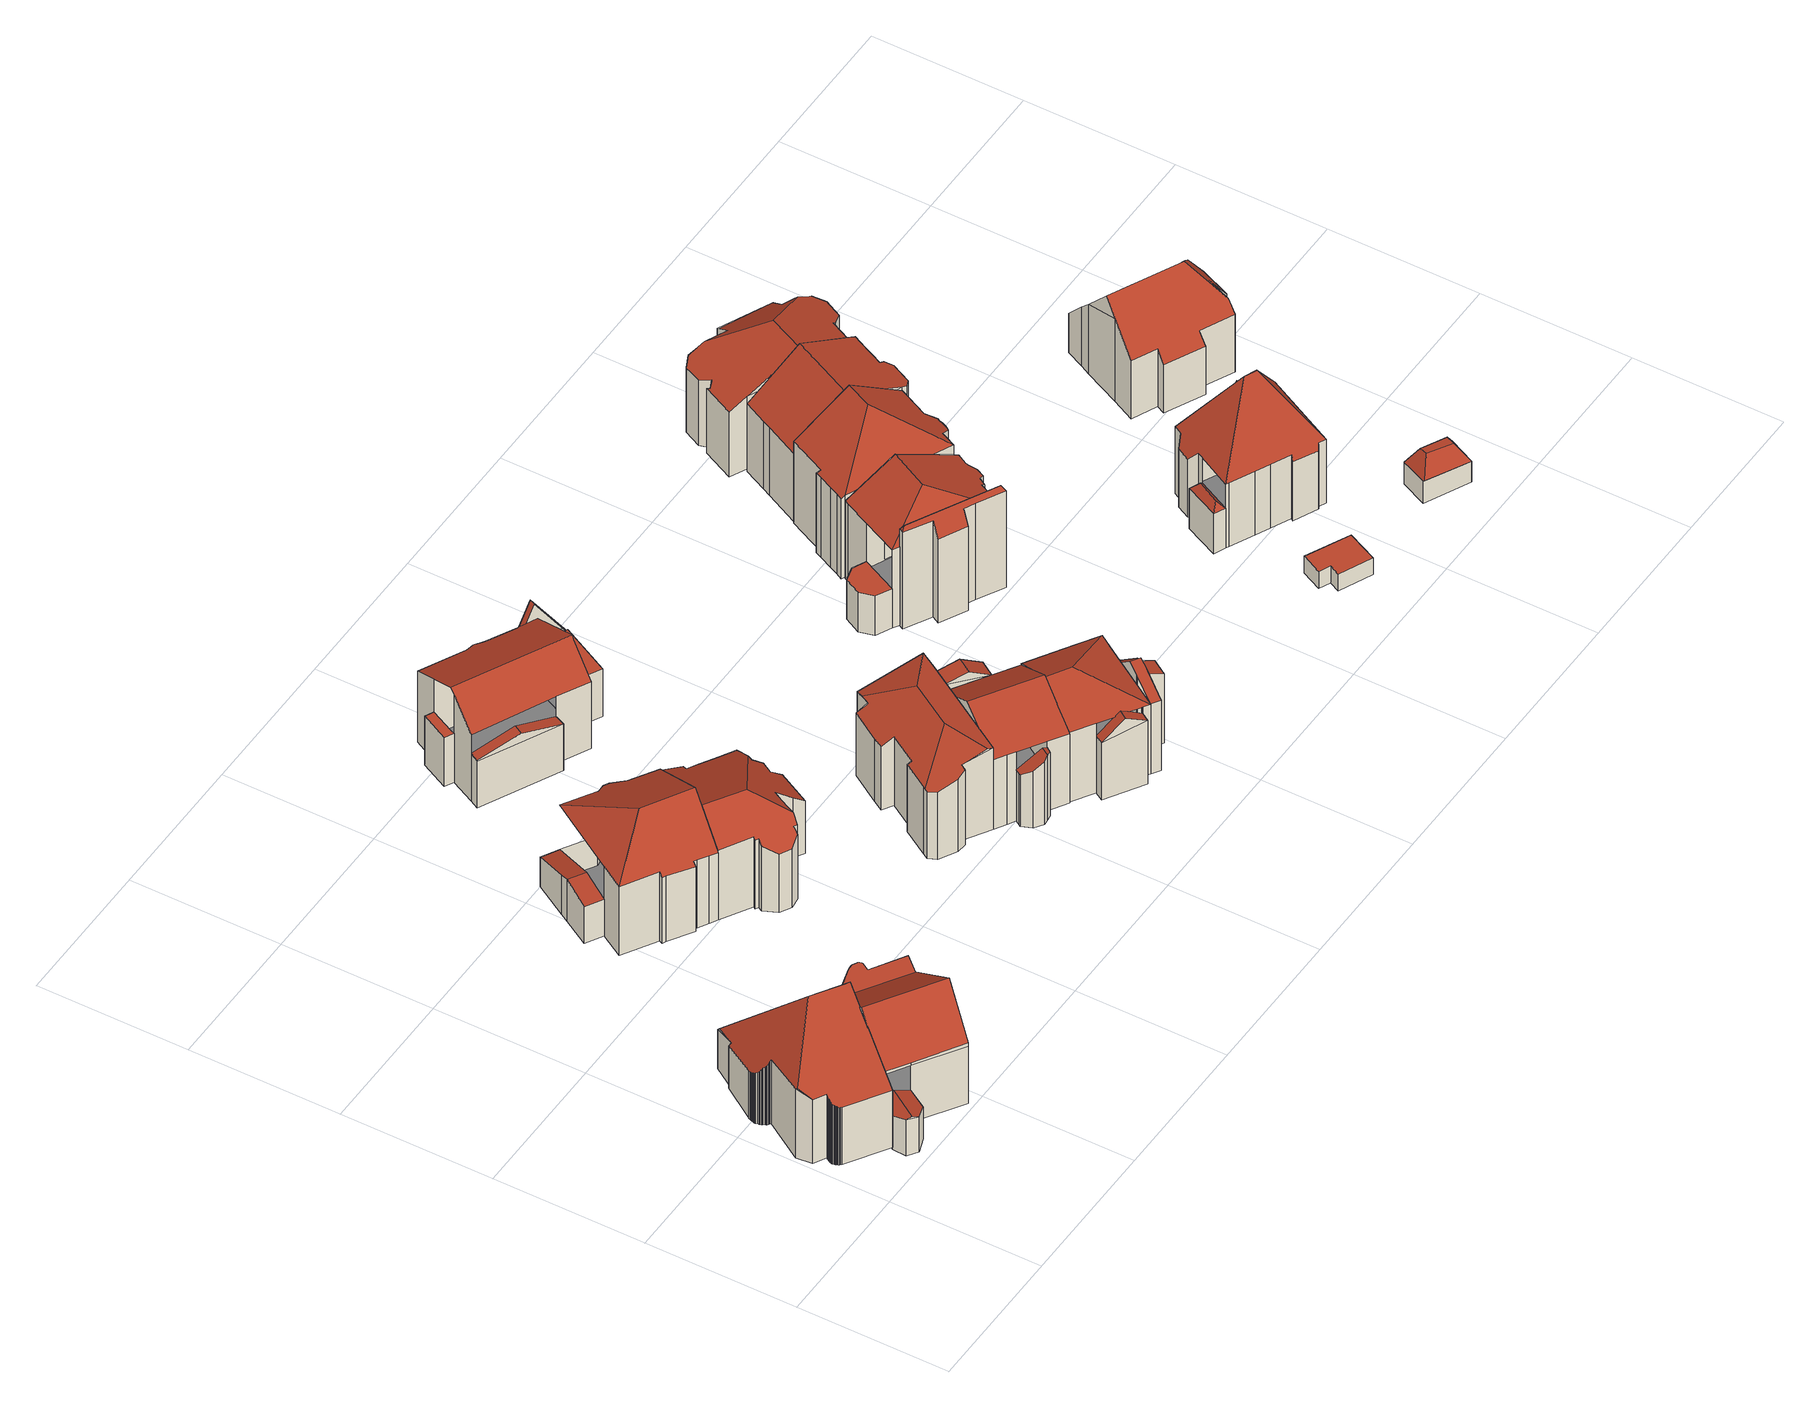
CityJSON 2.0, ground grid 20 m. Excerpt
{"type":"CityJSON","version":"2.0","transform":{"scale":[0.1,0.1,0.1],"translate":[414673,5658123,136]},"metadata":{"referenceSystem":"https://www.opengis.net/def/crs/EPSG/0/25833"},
"CityObjects":{
"building1":{"type":"Building","attributes":{"Dachtyp_tdc":"tdcFreeFormRoof","Gemeindeschluessel":14612000,"Dachneigung":33.15,"QualitaetDacherkennung":16,"Geometrietyp2DReferenz":"3000","measuredHeight":16.11,"function":"31001_9998","roofType":"5000"},"geometry":[{"type":"Solid","lod":"2","boundaries":[[[[0,1,2,3]],[[1,4,5,2]],[[4,6,7,5]],[[6,8,9,7]],[[8,10,11,9]],[[10,12,13,11]],[[12,14,15,13]],[[14,16,17,15]],[[16,18,19,17]],[[18,20,21,19]],[[20,22,23,21]],[[22,24,25,23]],[[24,26,27,25]],[[26,28,29,27]],[[28,30,31,29]],[[30,32,33,31]],[[32,34,35,33]],[[34,36,37,35]],[[36,38,39,37]],[[38,40,41,39]],[[40,42,43,41]],[[42,44,45,43]],[[44,46,47,45]],[[46,48,49,47]],[[48,50,51,49]],[[50,52,53,51]],[[52,54,55,53]],[[54,56,57,55]],[[56,58,59,57]],[[58,60,61,59]],[[60,62,63,61]],[[62,64,65,63]],[[64,66,67,65]],[[66,68,69,67]],[[68,70,71,69]],[[70,72,73,71]],[[72,74,75,73]],[[74,76,77,75]],[[76,78,79,77]],[[78,80,81,79]],[[80,82,83,81]],[[82,84,85,83]],[[84,86,87,85]],[[86,88,89,87]],[[88,90,91,89]],[[90,92,93,91]],[[92,94,95,93]],[[94,96,97,95]],[[96,98,99,97]],[[98,100,101,99]],[[100,102,103,101]],[[102,104,105,103]],[[104,106,107,105]],[[106,108,109,107]],[[108,110,111,109]],[[110,112,113,111]],[[112,114,115,113]],[[114,116,117,115]],[[116,118,119,117]],[[118,120,121,119]],[[120,122,123,121]],[[122,124,125,123]],[[124,126,127,125]],[[126,128,129,127]],[[128,0,3,129]],[[130,131,124,122,120,118,116,114,112,110,108,106,104,102,100,98,96,94,92,90,88,86,84,82,80,78,76,74,72,70,132]],[[22,133,130,132,68,66,64,62,60,58,56,54,52,50,48,46,44,42,40,38,36,34,32,30,28,26,24]],[[0,128,126,131,130,133,20,18,16,14,12,10,8,6,4,1]],[[70,68,132]],[[126,124,131]],[[22,20,133]],[[3,2,5,7,9,11,13,15,17,19,21,23,25,27,29,31,33,35,37,39,41,43,45,47,49,51,53,55,57,59,61,63,65,67,69,71,73,75,77,79,81,83,85,87,89,91,93,95,97,99,101,103,105,107,109,111,113,115,117,119,121,123,125,127,129]]]],"semantics":{"surfaces":[{"type":"WallSurface"},{"type":"RoofSurface"},{"type":"GroundSurface"}],"values":[[0,0,0,0,0,0,0,0,0,0,0,0,0,0,0,0,0,0,0,0,0,0,0,0,0,0,0,0,0,0,0,0,0,0,0,0,0,0,0,0,0,0,0,0,0,0,0,0,0,0,0,0,0,0,0,0,0,0,0,0,0,0,0,0,0,1,1,1,0,0,0,2]]}}]},
"building2":{"type":"Building","attributes":{"Gemeindeschluessel":14612000,"Geometrietyp2DReferenz":"3000","function":"31001_9998","roofType":"9999"},"children":["building2-1","building2-2","building2-3"]},
"building2-1":{"type":"BuildingPart","attributes":{"Dachtyp_tdc":"tdcFreeFormRoof","Dachneigung":74.99,"QualitaetDacherkennung":24,"Geometrietyp2DReferenz":"3000","measuredHeight":12.34,"roofType":"5000"},"parents":["building2"],"geometry":[{"type":"MultiSurface","lod":"2","boundaries":[[[134,135,136,137]],[[135,138,139,136]],[[138,140,141,139]],[[140,142,143,141]],[[142,144,145,143]],[[144,146,147,145]],[[146,148,149,147]],[[148,150,151,149]],[[150,152,153,151]],[[154,155,156,157]],[[155,158,159,156]],[[158,160,161,159]],[[160,162,163,161]],[[162,164,165,163]],[[164,166,167,165]],[[166,168,169,167]],[[168,170,171,169]],[[170,172,173,171]],[[172,174,175,173]],[[174,176,177,175]],[[176,178,179,177]],[[178,180,181,179]],[[180,182,183,181]],[[182,184,185,183]],[[184,186,187,185]],[[186,188,189,187]],[[188,190,191,189]],[[190,192,193,191]],[[192,194,195,193]],[[194,196,197,195]],[[196,198,199,197]],[[198,134,137,199]],[[196,194,192,190,188,186,200,201]],[[186,184,182,202,200]],[[182,180,178,176,174,203,202]],[[174,172,170,168,166,204,203]],[[166,164,162,160,158,155,205,204]],[[155,154,205]],[[154,152,206,207,208,209,210,201,200,202,203,204,205]],[[152,150,206]],[[150,148,207,206]],[[148,146,208,207]],[[146,144,142,140,209,208]],[[140,138,135,134,210,209]],[[134,198,196,201,210]],[[137,136,139,141,143,145,147,149,151,153,157,156,159,161,163,165,167,169,171,173,175,177,179,181,183,185,187,189,191,193,195,197,199]]],"semantics":{"surfaces":[{"type":"WallSurface"},{"type":"RoofSurface"},{"type":"GroundSurface"}],"values":[0,0,0,0,0,0,0,0,0,0,0,0,0,0,0,0,0,0,0,0,0,0,0,0,0,0,0,0,0,0,0,0,1,1,1,1,1,1,1,1,1,1,1,1,1,2]}}]},
"building2-2":{"type":"BuildingPart","attributes":{"Dachtyp_tdc":"tdcFreeFormRoof","Dachneigung":22.07,"QualitaetDacherkennung":55,"Geometrietyp2DReferenz":"3000","measuredHeight":5.84,"roofType":"5000"},"parents":["building2"],"geometry":[{"type":"MultiSurface","lod":"2","boundaries":[[[211,212,213,214]],[[212,215,216,213]],[[215,217,218,216]],[[217,219,220,218]],[[219,221,222,220]],[[212,211,223,224,215]],[[224,223,221,219,217]],[[217,215,224]],[[214,213,216,218,220,222]]],"semantics":{"surfaces":[{"type":"WallSurface"},{"type":"RoofSurface"},{"type":"GroundSurface"}],"values":[0,0,0,0,0,1,1,0,2]}}]},
"building2-3":{"type":"BuildingPart","attributes":{"Dachtyp_tdc":"tdcGableRoof","Dachneigung":37.26,"QualitaetDacherkennung":43,"Geometrietyp2DReferenz":"3000","measuredHeight":15.22,"roofType":"3100"},"parents":["building2"],"geometry":[{"type":"MultiSurface","lod":"2","boundaries":[[[225,226,227,222,221]],[[226,228,154,157,227]],[[229,230,231,153,152]],[[230,232,211,214,231]],[[233,234,235,236,237]],[[228,226,236,235,229]],[[229,235,234,230]],[[225,237,236,226]],[[232,233,237,225]],[[230,234,233,232]],[[214,222,227,157,153,231]]],"semantics":{"surfaces":[{"type":"WallSurface"},{"type":"RoofSurface"},{"type":"GroundSurface"}],"values":[0,0,0,0,1,1,0,0,0,0,2]}}]},
"building3":{"type":"Building","attributes":{"Gemeindeschluessel":14612000,"Geometrietyp2DReferenz":"3000","function":"31001_9998","roofType":"9999"},"children":["building3-1","building3-2"]},
"building3-1":{"type":"BuildingPart","attributes":{"Dachtyp_tdc":"tdcHipAndGableRoof","Dachneigung":27.4,"QualitaetDacherkennung":33,"Geometrietyp2DReferenz":"3000","measuredHeight":15.91,"roofType":"5000"},"parents":["building3"],"geometry":[{"type":"MultiSurface","lod":"2","boundaries":[[[238,239,240,241]],[[239,242,243,240]],[[242,244,245,243]],[[244,246,247,245]],[[246,248,249,247]],[[248,250,251,249]],[[250,252,253,251]],[[252,254,255,253]],[[254,256,257,255]],[[256,258,259,257]],[[258,260,261,259]],[[260,262,263,261]],[[262,264,265,263]],[[264,266,267,268,265]],[[269,270,271,272]],[[270,238,241,271]],[[273,266,264,274]],[[264,262,260,258,256,254,252,250,248,246,274]],[[246,244,242,239,238,270,269,273,274]],[[241,240,243,245,247,249,251,253,255,257,259,261,263,265,268,275,276,271]]],"semantics":{"surfaces":[{"type":"WallSurface"},{"type":"RoofSurface"},{"type":"GroundSurface"}],"values":[0,0,0,0,0,0,0,0,0,0,0,0,0,0,0,0,1,1,1,2]}}]},
"building3-2":{"type":"BuildingPart","attributes":{"Dachtyp_tdc":"tdcGableRoof","Dachneigung":16.71,"QualitaetDacherkennung":18,"Geometrietyp2DReferenz":"3000","measuredHeight":6.5,"roofType":"3100"},"parents":["building3"],"geometry":[{"type":"MultiSurface","lod":"2","boundaries":[[[277,272,271,276]],[[267,278,279,268]],[[278,280,281,279]],[[280,282,283,281]],[[282,284,285,283]],[[284,277,276,285]],[[280,278,267,286]],[[286,277,272,277,284,282,280]],[[276,271,276,275,268,279,281,283,285]]],"semantics":{"surfaces":[{"type":"WallSurface"},{"type":"RoofSurface"},{"type":"GroundSurface"}],"values":[0,0,0,0,0,0,1,1,2]}}]},
"building4":{"type":"Building","attributes":{"Dachtyp_tdc":"tdcFreeFormRoof","Gemeindeschluessel":14612000,"Dachneigung":28.59,"QualitaetDacherkennung":24,"Geometrietyp2DReferenz":"3000","measuredHeight":14.5,"function":"31001_9998","roofType":"5000"},"geometry":[{"type":"Solid","lod":"2","boundaries":[[[[287,288,289,290]],[[288,291,292,289]],[[291,293,249,292]],[[293,294,245,249]],[[294,295,296,245]],[[295,297,298,296]],[[297,299,300,298]],[[299,301,302,300]],[[301,303,304,302]],[[305,306,307,308]],[[306,309,310,307]],[[309,311,312,310]],[[311,313,314,312]],[[313,315,316,314]],[[315,317,318,316]],[[317,319,320,318]],[[319,321,322,320]],[[321,323,324,322]],[[323,325,326,324]],[[325,327,328,326]],[[327,329,330,328]],[[329,331,332,330]],[[331,333,334,332]],[[333,335,336,334]],[[335,337,338,336]],[[337,339,340,338]],[[339,287,290,340]],[[341,342,327,325,323,321,319,317,315,313,311,343]],[[343,309,306,305,303,301,299,297,295,294,344,341]],[[331,329,342,341,344,293,291,288,287,339,337,335,333]],[[311,309,343]],[[294,293,344]],[[329,327,342]],[[290,289,292,249,245,296,298,300,302,304,308,307,310,312,314,316,318,320,322,324,326,328,330,332,334,336,338,340]],[[303,305,308,304]]]],"semantics":{"surfaces":[{"type":"WallSurface"},{"type":"RoofSurface"},{"type":"GroundSurface"}],"values":[[0,0,0,0,0,0,0,0,0,0,0,0,0,0,0,0,0,0,0,0,0,0,0,0,0,0,0,1,1,1,0,0,0,2,0]]}}]},
"building5":{"type":"Building","attributes":{"Gemeindeschluessel":14612000,"Geometrietyp2DReferenz":"3000","function":"31001_9998","roofType":"9999"},"children":["building5-1","building5-2","building5-3","building5-4","building5-5"]},
"building5-1":{"type":"BuildingPart","attributes":{"Dachtyp_tdc":"tdcPolyFlatRoof","Dachneigung":0,"QualitaetDacherkennung":37,"Geometrietyp2DReferenz":"3000","measuredHeight":7.55,"roofType":"1000"},"parents":["building5"],"geometry":[{"type":"MultiSurface","lod":"2","boundaries":[[[345,346,347,348]],[[346,349,350,347]],[[349,351,352,350]],[[351,349,346,345,353]],[[348,347,350,352,354]]],"semantics":{"surfaces":[{"type":"WallSurface"},{"type":"RoofSurface"},{"type":"GroundSurface"}],"values":[0,0,0,1,2]}}]},
"building5-2":{"type":"BuildingPart","attributes":{"Dachtyp_tdc":"tdcGableRoof","Dachneigung":24.52,"QualitaetDacherkennung":48,"Geometrietyp2DReferenz":"3000","measuredHeight":14.27,"roofType":"3100"},"parents":["building5"],"geometry":[{"type":"MultiSurface","lod":"2","boundaries":[[[355,356,345,348,357,358,359]],[[360,352,351]],[[360,361,362,352]],[[361,363,364,362]],[[363,365,366,364]],[[365,367,368,366]],[[367,369,370,371,368]],[[372,373,374,375,376]],[[373,377,378,379,374]],[[380,381,382,369,367,365,363,361,360,383]],[[383,356,355,377,373,372,380]],[[379,357,348,354,352,362,364,366,368,371,384,385,375,374]]],"semantics":{"surfaces":[{"type":"WallSurface"},{"type":"RoofSurface"},{"type":"GroundSurface"}],"values":[0,0,0,0,0,0,0,0,0,1,1,2]}}]},
"building5-3":{"type":"BuildingPart","attributes":{"Dachtyp_tdc":"tdcGableRoof","Dachneigung":56.59,"QualitaetDacherkennung":9,"Geometrietyp2DReferenz":"3000","measuredHeight":13.71,"roofType":"3100"},"parents":["building5"],"geometry":[{"type":"MultiSurface","lod":"2","boundaries":[[[370,386,387,371]],[[386,388,389,387]],[[388,390,391,389]],[[388,386,392]],[[386,370,382,393,392]],[[390,388,392,393]],[[371,387,389,391,384]]],"semantics":{"surfaces":[{"type":"WallSurface"},{"type":"RoofSurface"},{"type":"GroundSurface"}],"values":[0,0,0,0,1,1,2]}}]},
"building5-4":{"type":"BuildingPart","attributes":{"Dachtyp_tdc":"tdcPolyFlatRoof","Dachneigung":0,"QualitaetDacherkennung":70,"Geometrietyp2DReferenz":"3000","measuredHeight":7.37,"roofType":"1000"},"parents":["building5"],"geometry":[{"type":"MultiSurface","lod":"2","boundaries":[[[394,395,396,391,390]],[[395,397,398,396]],[[397,376,375,398]],[[376,397,395,394,399,400,401]],[[384,391,396,398,375,385]]],"semantics":{"surfaces":[{"type":"WallSurface"},{"type":"RoofSurface"},{"type":"GroundSurface"}],"values":[0,0,0,1,2]}}]},
"building5-5":{"type":"BuildingPart","attributes":{"Dachtyp_tdc":"tdcGableRoof","Dachneigung":12.63,"QualitaetDacherkennung":17,"Geometrietyp2DReferenz":"3000","measuredHeight":8.65,"roofType":"3100"},"parents":["building5"],"geometry":[{"type":"MultiSurface","lod":"2","boundaries":[[[378,402,403,379]],[[402,404,405,403]],[[404,358,357,405]],[[359,406,407,408]],[[402,378,408,407]],[[404,406,359,358]],[[402,407,406,404]],[[379,403,405,357]]],"semantics":{"surfaces":[{"type":"WallSurface"},{"type":"RoofSurface"},{"type":"GroundSurface"}],"values":[0,0,0,1,1,0,0,2]}}]},
"building6":{"type":"Building","attributes":{"Dachtyp_tdc":"tdcFreeFormRoof","Gemeindeschluessel":14612000,"Dachneigung":28.21,"QualitaetDacherkennung":23,"Geometrietyp2DReferenz":"3000","measuredHeight":13.29,"function":"31001_9998","roofType":"5000"},"geometry":[{"type":"Solid","lod":"2","boundaries":[[[[409,410,411,412]],[[410,413,414,411]],[[413,415,416,414]],[[415,417,418,416]],[[417,419,420,418]],[[419,421,422,420]],[[421,423,424,422]],[[423,425,426,424]],[[425,427,428,426]],[[427,429,430,428]],[[429,431,432,430]],[[431,433,434,432]],[[433,435,436,434]],[[435,437,438,436]],[[437,439,440,438]],[[439,441,442,440]],[[441,409,412,442]],[[415,413,410,443,444,445,419,417]],[[446,439,437,447]],[[441,439,446,444,443,409]],[[446,447,435,433,431,429,427,425,423,421,445,444]],[[421,419,445]],[[410,409,443]],[[437,435,447]],[[412,411,414,416,418,420,422,424,426,428,430,432,434,436,438,440,442]]]],"semantics":{"surfaces":[{"type":"WallSurface"},{"type":"RoofSurface"},{"type":"GroundSurface"}],"values":[[0,0,0,0,0,0,0,0,0,0,0,0,0,0,0,0,0,1,1,1,1,0,0,0,2]]}}]},
"building7":{"type":"Building","attributes":{"Gemeindeschluessel":14612000,"Geometrietyp2DReferenz":"3000","function":"31001_9998","roofType":"9999"},"children":["building7-1","building7-2","building7-3"]},
"building7-1":{"type":"BuildingPart","attributes":{"Dachtyp_tdc":"tdcFreeFormRoof","Dachneigung":32.71,"QualitaetDacherkennung":10,"Geometrietyp2DReferenz":"3000","measuredHeight":10.08,"roofType":"5000"},"parents":["building7"],"geometry":[{"type":"MultiSurface","lod":"2","boundaries":[[[448,449,450,451]],[[449,452,453,450]],[[454,455,456,457]],[[455,458,459,456]],[[458,460,461,459]],[[460,462,463,461]],[[462,448,451,463]],[[458,455,454,464]],[[464,452,449,448,462,460,458]],[[451,450,453,465,457,456,459,461,463]]],"semantics":{"surfaces":[{"type":"WallSurface"},{"type":"RoofSurface"},{"type":"GroundSurface"}],"values":[0,0,0,0,0,0,0,1,1,2]}}]},
"building7-2":{"type":"BuildingPart","attributes":{"Dachtyp_tdc":"tdcGableRoof","Dachneigung":31.39,"QualitaetDacherkennung":40,"Geometrietyp2DReferenz":"3000","measuredHeight":12.6,"roofType":"3100"},"parents":["building7"],"geometry":[{"type":"MultiSurface","lod":"2","boundaries":[[[466,467,442,468,469]],[[467,470,471,442]],[[470,472,473,474,471]],[[470,467,475]],[[466,472,476]],[[467,466,476,475]],[[472,470,475,476]],[[468,442,471,474]]],"semantics":{"surfaces":[{"type":"WallSurface"},{"type":"RoofSurface"},{"type":"GroundSurface"}],"values":[0,0,0,0,0,1,1,2]}}]},
"building7-3":{"type":"BuildingPart","attributes":{"Dachtyp_tdc":"tdcGableRoof","Dachneigung":29.22,"QualitaetDacherkennung":57,"Geometrietyp2DReferenz":"3000","measuredHeight":14.38,"roofType":"3100"},"parents":["building7"],"geometry":[{"type":"MultiSurface","lod":"2","boundaries":[[[473,477,478,474]],[[477,479,480,478]],[[479,481,457,480]],[[481,454,457]],[[482,453,452]],[[482,483,484,453]],[[483,485,412,484]],[[485,469,468,412]],[[472,486,487,488,489]],[[481,479,488,487,485,483,482]],[[477,489,488,479]],[[473,472,489,477]],[[469,486,472,473]],[[485,487,486,469]],[[474,478,480,457,465,453,484,412,468]]],"semantics":{"surfaces":[{"type":"WallSurface"},{"type":"RoofSurface"},{"type":"GroundSurface"}],"values":[0,0,0,0,0,0,0,0,1,1,0,0,0,0,2]}}]},
"building8":{"type":"Building","attributes":{"Gemeindeschluessel":14612000,"Geometrietyp2DReferenz":"3000","function":"31001_9998","roofType":"9999"},"children":["building8-1","building8-2","building8-3","building8-4"]},
"building8-1":{"type":"BuildingPart","attributes":{"Dachtyp_tdc":"tdcPolyFlatRoof","Dachneigung":23.64,"QualitaetDacherkennung":57,"Geometrietyp2DReferenz":"3000","measuredHeight":11.72,"roofType":"2100"},"parents":["building8"],"geometry":[{"type":"MultiSurface","lod":"2","boundaries":[[[490,491,492,493]],[[494,495,496,497]],[[495,498,499,496]],[[498,490,493,499]],[[498,495,494,500,491,490]],[[493,492,501,497,496,499]]],"semantics":{"surfaces":[{"type":"WallSurface"},{"type":"RoofSurface"},{"type":"GroundSurface"}],"values":[0,0,0,0,1,2]}}]},
"building8-2":{"type":"BuildingPart","attributes":{"Dachtyp_tdc":"tdcHipAndGableRoof","Dachneigung":26.99,"QualitaetDacherkennung":51,"Geometrietyp2DReferenz":"3000","measuredHeight":14.05,"roofType":"5000"},"parents":["building8"],"geometry":[{"type":"MultiSurface","lod":"2","boundaries":[[[502,503,504,505]],[[503,506,507,508,504]],[[509,510,511,512]],[[510,513,514,515,511]],[[516,517,518]],[[516,519,520,517]],[[519,521,522,520]],[[521,502,505,522]],[[523,524,525,509]],[[524,526,527,528,525]],[[513,510,509,525,528,519,516,529,530]],[[521,527,526,502]],[[519,528,527,521]],[[502,526,524,503]],[[503,524,523,506]],[[506,523,509,531,532]],[[505,504,508,533,512,511,515,517,520,522]]],"semantics":{"surfaces":[{"type":"WallSurface"},{"type":"RoofSurface"},{"type":"GroundSurface"}],"values":[0,0,0,0,0,0,0,0,1,1,1,0,0,0,0,0,2]}}]},
"building8-3":{"type":"BuildingPart","attributes":{"Dachtyp_tdc":"tdcGableRoof","Dachneigung":42.7,"QualitaetDacherkennung":35,"Geometrietyp2DReferenz":"3000","measuredHeight":13.07,"roofType":"3100"},"parents":["building8"],"geometry":[{"type":"MultiSurface","lod":"2","boundaries":[[[534,535,509,512,536]],[[507,537,538,508]],[[537,539,496,538]],[[539,540,494,497,496]],[[541,492,491]],[[541,534,536,492]],[[542,540,539,537,507,532,543]],[[543,535,534,541,542]],[[536,512,533,508,538,496,497,501,492]]],"semantics":{"surfaces":[{"type":"WallSurface"},{"type":"RoofSurface"},{"type":"GroundSurface"}],"values":[0,0,0,0,0,0,1,1,2]}}]},
"building8-4":{"type":"BuildingPart","attributes":{"Dachtyp_tdc":"tdcGableRoof","Dachneigung":39.05,"QualitaetDacherkennung":28,"Geometrietyp2DReferenz":"3000","measuredHeight":11.47,"roofType":"3100"},"parents":["building8"],"geometry":[{"type":"MultiSurface","lod":"2","boundaries":[[[514,544,545,515]],[[544,546,547,545]],[[546,518,517,547]],[[546,544,548]],[[544,514,530,549,548]],[[518,546,548,549,529]],[[515,545,547,517]]],"semantics":{"surfaces":[{"type":"WallSurface"},{"type":"RoofSurface"},{"type":"GroundSurface"}],"values":[0,0,0,0,1,1,2]}}]},
"building9":{"type":"Building","attributes":{"Dachtyp_tdc":"tdcFreeFormRoof","Gemeindeschluessel":14612000,"Dachneigung":29.59,"QualitaetDacherkennung":57,"Geometrietyp2DReferenz":"3000","measuredHeight":3.89,"function":"31001_9998","roofType":"5000"},"geometry":[{"type":"Solid","lod":"2","boundaries":[[[[550,551,552,505]],[[551,553,554,552]],[[553,555,556,554]],[[555,557,558,556]],[[557,550,505,558]],[[555,559,557]],[[555,553,551,560,559]],[[557,559,560,550]],[[551,550,560]],[[505,552,554,556,558]]]],"semantics":{"surfaces":[{"type":"WallSurface"},{"type":"RoofSurface"},{"type":"GroundSurface"}],"values":[[0,0,0,0,0,1,1,1,0,2]]}}]},
"building10":{"type":"Building","attributes":{"Gemeindeschluessel":14612000,"Geometrietyp2DReferenz":"3000","function":"31001_9998","roofType":"9999"},"children":["building10-1","building10-2","building10-3"]},
"building10-1":{"type":"BuildingPart","attributes":{"Dachtyp_tdc":"tdcFreeFormRoof","Dachneigung":60.08,"QualitaetDacherkennung":9,"Geometrietyp2DReferenz":"3000","measuredHeight":15.77,"roofType":"5000"},"parents":["building10"],"geometry":[{"type":"MultiSurface","lod":"2","boundaries":[[[561,562,563,564]],[[562,565,566,563]],[[565,567,568,566]],[[567,569,570,571,568]],[[572,573,574,575,576]],[[573,577,578,574]],[[577,579,580,578]],[[579,561,564,580]],[[573,572,581]],[[572,569,582,581]],[[569,567,582]],[[567,565,562,561,579,577,573,581,582]],[[564,563,566,568,571,575,574,578,580]]],"semantics":{"surfaces":[{"type":"WallSurface"},{"type":"RoofSurface"},{"type":"GroundSurface"}],"values":[0,0,0,0,0,0,0,0,1,1,1,1,2]}}]},
"building10-2":{"type":"BuildingPart","attributes":{"Dachtyp_tdc":"tdcPolyFlatRoof","Dachneigung":0,"QualitaetDacherkennung":57,"Geometrietyp2DReferenz":"3000","measuredHeight":6.16,"roofType":"1000"},"parents":["building10"],"geometry":[{"type":"MultiSurface","lod":"2","boundaries":[[[583,584,585,586]],[[584,587,588,585]],[[587,589,590,588]],[[589,591,592,590]],[[593,594,595,596]],[[594,583,586,595]],[[594,593,591,589,587,584,583]],[[586,585,588,590,592,596,595]]],"semantics":{"surfaces":[{"type":"WallSurface"},{"type":"RoofSurface"},{"type":"GroundSurface"}],"values":[0,0,0,0,0,0,1,2]}}]},
"building10-3":{"type":"BuildingPart","attributes":{"Dachtyp_tdc":"tdcHipAndGableRoof","Dachneigung":28.18,"QualitaetDacherkennung":20,"Geometrietyp2DReferenz":"3000","measuredHeight":15.87,"roofType":"5000"},"parents":["building10"],"geometry":[{"type":"MultiSurface","lod":"2","boundaries":[[[597,598,599,600]],[[598,601,602,599]],[[601,603,604,602]],[[603,605,606,604]],[[605,607,608,606]],[[607,609,610,608]],[[609,611,612,610]],[[611,613,614,612]],[[613,615,616,614]],[[615,617,618,616]],[[617,619,620,618]],[[619,576,575,620]],[[570,621,593,596,571]],[[622,623,624,592,591]],[[623,597,600,624]],[[621,570,576,625]],[[576,619,617,615,613,611,609,607,605,603,601,598,625]],[[598,597,623,622,621,625]],[[600,599,602,604,606,608,610,612,614,616,618,620,575,571,596,592,624]]],"semantics":{"surfaces":[{"type":"WallSurface"},{"type":"RoofSurface"},{"type":"GroundSurface"}],"values":[0,0,0,0,0,0,0,0,0,0,0,0,0,0,0,1,1,1,2]}}]},
"building11":{"type":"Building","attributes":{"Dachtyp_tdc":"tdcHipAndGableRoof","Gemeindeschluessel":14612000,"Dachneigung":32.9,"QualitaetDacherkennung":58,"Geometrietyp2DReferenz":"3000","measuredHeight":17.58,"function":"31001_9998","roofType":"5000"},"geometry":[{"type":"Solid","lod":"2","boundaries":[[[[626,627,628,629]],[[627,630,631,628]],[[630,632,633,631]],[[632,634,635,633]],[[634,636,637,635]],[[636,638,639,637]],[[638,640,641,639]],[[640,642,643,641]],[[642,644,645,643]],[[644,646,647,645]],[[646,648,649,647]],[[648,650,651,649]],[[650,652,653,651]],[[652,654,655,653]],[[654,656,657,655]],[[656,658,659,657]],[[658,660,661,659]],[[660,662,663,661]],[[662,664,665,663]],[[664,626,629,665]],[[662,660,666]],[[660,658,656,654,652,650,648,646,644,642,640,638,666]],[[638,636,634,632,630,627,626,664,662,666]],[[629,628,631,633,635,637,639,641,643,645,647,649,651,653,655,657,659,661,663,665]]]],"semantics":{"surfaces":[{"type":"WallSurface"},{"type":"RoofSurface"},{"type":"GroundSurface"}],"values":[[0,0,0,0,0,0,0,0,0,0,0,0,0,0,0,0,0,0,0,0,1,1,1,2]]}}]},
"building12":{"type":"Building","attributes":{"Dachtyp_tdc":"tdcFreeFormRoof","Gemeindeschluessel":14612000,"Dachneigung":39.18,"QualitaetDacherkennung":19,"Geometrietyp2DReferenz":"3000","measuredHeight":16.29,"function":"31001_9998","roofType":"5000"},"geometry":[{"type":"Solid","lod":"2","boundaries":[[[[667,668,669,670]],[[668,671,672,669]],[[671,673,674,672]],[[673,675,676,674]],[[675,677,678,676]],[[677,679,680,678]],[[679,681,682,680]],[[681,683,684,682]],[[683,685,686,684]],[[685,687,688,686]],[[687,689,690,688]],[[689,691,692,690]],[[691,667,670,692]],[[693,694,673,671,668,667]],[[681,679,677,675,694,693,691,689,687,685,683]],[[675,673,694]],[[667,691,693]],[[670,669,672,674,676,678,680,682,684,686,688,690,692]]]],"semantics":{"surfaces":[{"type":"WallSurface"},{"type":"RoofSurface"},{"type":"GroundSurface"}],"values":[[0,0,0,0,0,0,0,0,0,0,0,0,0,1,1,0,0,2]]}}]},
"building13":{"type":"Building","attributes":{"Dachtyp_tdc":"tdcPolyFlatRoof","Gemeindeschluessel":14612000,"Dachneigung":0,"QualitaetDacherkennung":57,"Geometrietyp2DReferenz":"3000","measuredHeight":2.55,"function":"31001_9998","roofType":"1000"},"geometry":[{"type":"Solid","lod":"2","boundaries":[[[[695,696,697,698]],[[696,699,700,697]],[[699,701,702,700]],[[701,703,704,702]],[[703,705,706,704]],[[705,695,698,706]],[[705,703,701,699,696,695]],[[698,697,700,702,704,706]]]],"semantics":{"surfaces":[{"type":"WallSurface"},{"type":"RoofSurface"},{"type":"GroundSurface"}],"values":[[0,0,0,0,0,0,1,2]]}}]},
"building14":{"type":"Building","attributes":{"Dachtyp_tdc":"tdcFreeFormRoof","Gemeindeschluessel":14612000,"Dachneigung":26.42,"QualitaetDacherkennung":21,"Geometrietyp2DReferenz":"3000","measuredHeight":14.88,"function":"31001_9998","roofType":"5000"},"geometry":[{"type":"Solid","lod":"2","boundaries":[[[[707,708,709,710]],[[708,711,712,709]],[[711,713,714,712]],[[713,715,716,714]],[[715,717,718,716]],[[717,719,720,718]],[[719,721,722,720]],[[721,723,724,722]],[[723,725,726,724]],[[725,727,728,726]],[[727,729,730,728]],[[729,731,732,730]],[[731,733,734,732]],[[733,735,736,734]],[[735,737,738,736]],[[737,739,740,738]],[[739,741,742,740]],[[741,743,744,742]],[[743,745,746,744]],[[745,747,748,746]],[[747,749,750,748]],[[749,707,710,750]],[[751,733,731,729,727,725,723,752,753]],[[754,753,752,721,719,717,715,713,711,708,707,749]],[[739,737,735,751,753,754,747,745,743,741]],[[723,721,752]],[[735,733,751]],[[749,747,754]],[[710,709,712,714,716,718,720,722,724,726,728,730,732,734,736,738,740,742,744,746,748,750]]]],"semantics":{"surfaces":[{"type":"WallSurface"},{"type":"RoofSurface"},{"type":"GroundSurface"}],"values":[[0,0,0,0,0,0,0,0,0,0,0,0,0,0,0,0,0,0,0,0,0,0,1,1,1,0,0,0,2]]}}]},
"building15":{"type":"Building","attributes":{"Gemeindeschluessel":14612000,"Geometrietyp2DReferenz":"3000","function":"31001_9998","roofType":"9999"},"children":["building15-1","building15-2","building15-3"]},
"building15-1":{"type":"BuildingPart","attributes":{"Dachtyp_tdc":"tdcGableRoof","Dachneigung":60.99,"QualitaetDacherkennung":4,"Geometrietyp2DReferenz":"3000","measuredHeight":11.23,"roofType":"3100"},"parents":["building15"],"geometry":[{"type":"MultiSurface","lod":"2","boundaries":[[[755,756,757,758]],[[756,759,760,757]],[[759,761,762,760]],[[759,756,763]],[[756,755,764,765,763]],[[761,759,763,765,766]],[[758,757,760,762]]],"semantics":{"surfaces":[{"type":"WallSurface"},{"type":"RoofSurface"},{"type":"GroundSurface"}],"values":[0,0,0,0,1,1,2]}}]},
"building15-2":{"type":"BuildingPart","attributes":{"Dachtyp_tdc":"tdcFreeFormRoof","Dachneigung":50.6,"QualitaetDacherkennung":18,"Geometrietyp2DReferenz":"3000","measuredHeight":7.22,"roofType":"5000"},"parents":["building15"],"geometry":[{"type":"MultiSurface","lod":"2","boundaries":[[[767,768,769,770]],[[771,772,773,774]],[[772,767,770,773]],[[771,768,775,776]],[[775,768,767]],[[776,775,767,772]],[[772,771,776]],[[770,769,774,773]]],"semantics":{"surfaces":[{"type":"WallSurface"},{"type":"RoofSurface"},{"type":"GroundSurface"}],"values":[0,0,0,1,1,1,1,2]}}]},
"building15-3":{"type":"BuildingPart","attributes":{"Dachtyp_tdc":"tdcHipRoof","Dachneigung":60.1,"QualitaetDacherkennung":53,"Geometrietyp2DReferenz":"3000","measuredHeight":19.26,"roofType":"3200"},"parents":["building15"],"geometry":[{"type":"MultiSurface","lod":"2","boundaries":[[[777,778,779,780]],[[778,781,782,779]],[[781,783,784,782]],[[783,785,786,784]],[[785,787,774,786]],[[787,771,774]],[[788,789,790,769,768]],[[789,791,792,790]],[[791,793,794,792]],[[793,795,796,794]],[[795,797,798,796]],[[797,799,758,798]],[[799,755,758]],[[800,801,802,762,761]],[[801,803,804,802]],[[803,805,806,804]],[[805,807,808,806]],[[807,777,780,808]],[[803,801,809]],[[797,795,793,791,789,788,787,810]],[[801,800,766,764,799,797,810,809]],[[787,785,783,781,778,777,807,805,803,809,810]],[[780,779,782,784,786,774,769,790,792,794,796,798,758,762,802,804,806,808]]],"semantics":{"surfaces":[{"type":"WallSurface"},{"type":"RoofSurface"},{"type":"GroundSurface"}],"values":[0,0,0,0,0,0,0,0,0,0,0,0,0,0,0,0,0,0,1,1,1,1,2]}}]},
"building16":{"type":"Building","attributes":{"Dachtyp_tdc":"tdcFreeFormRoof","Gemeindeschluessel":14612000,"Dachneigung":56.55,"QualitaetDacherkennung":46,"Geometrietyp2DReferenz":"3000","measuredHeight":5.74,"function":"31001_9998","roofType":"5000"},"geometry":[{"type":"Solid","lod":"2","boundaries":[[[[811,812,813,814]],[[812,815,816,813]],[[815,817,818,816]],[[817,819,820,818]],[[819,821,822,820]],[[821,811,814,822]],[[817,815,823,824]],[[817,824,825,826]],[[825,827,828,821,819,826]],[[823,815,812,811,828,827]],[[824,823,827,825]],[[811,821,828]],[[819,817,826]],[[814,813,816,818,820,822]]]],"semantics":{"surfaces":[{"type":"WallSurface"},{"type":"RoofSurface"},{"type":"GroundSurface"}],"values":[[0,0,0,0,0,0,1,1,1,1,1,0,0,2]]}}]},
"building17":{"type":"Building","attributes":{"Dachtyp_tdc":"tdcFreeFormRoof","Gemeindeschluessel":14612000,"Dachneigung":49.23,"QualitaetDacherkennung":44,"Geometrietyp2DReferenz":"3000","measuredHeight":14.98,"function":"31001_9998","roofType":"5000"},"geometry":[{"type":"Solid","lod":"2","boundaries":[[[[829,830,831,832]],[[830,833,834,831]],[[833,835,836,834]],[[835,837,838,836]],[[837,839,840,838]],[[839,841,842,840]],[[841,843,844,842]],[[843,845,846,844]],[[845,847,848,846]],[[847,849,850,848]],[[849,851,852,850]],[[851,853,854,852]],[[853,855,856,854]],[[855,857,858,856]],[[857,859,860,858]],[[859,861,862,860]],[[861,863,864,862]],[[863,865,866,864]],[[865,829,832,866]],[[867,868,855,853,851,869]],[[867,869,849,847,845,843,841,839,837,835,833,870]],[[865,863,861,859,857,868,867,870,830,829]],[[851,849,869]],[[857,855,868]],[[833,830,870]],[[832,831,834,836,838,840,842,844,846,848,850,852,854,856,858,860,862,864,866]]]],"semantics":{"surfaces":[{"type":"WallSurface"},{"type":"RoofSurface"},{"type":"GroundSurface"}],"values":[[0,0,0,0,0,0,0,0,0,0,0,0,0,0,0,0,0,0,0,1,1,1,0,0,0,2]]}}]}
},
"vertices":[
[113,248,72],[110,243,78],[110,243,5],[113,248,5],[97,223,105],[97,223,5],[110,215,105],[110,215,5],[112,220,99],[112,220,5],[113,220,98],[113,220,5],[130,221,88],[130,221,5],[144,211,88],[144,211,5],[151,194,99],[151,194,5],[147,188,107],[147,188,5],[163,178,107],[163,178,5],[74,41,94],[74,41,5],[21,75,94],[21,75,5],[20,76,94],[20,76,5],[19,77,94],[19,77,5],[18,78,94],[18,78,5],[18,79,94],[18,79,5],[18,80,95],[18,80,5],[17,80,95],[17,80,5],[17,81,95],[17,81,5],[17,82,96],[17,82,5],[17,83,96],[17,83,5],[16,84,97],[16,84,5],[16,85,97],[16,85,5],[16,86,98],[16,86,5],[17,87,98],[17,87,5],[17,88,99],[17,88,5],[17,89,100],[17,89,5],[18,90,101],[18,90,5],[18,91,101],[18,91,5],[19,92,102],[19,92,5],[20,93,103],[20,93,5],[20,94,103],[20,94,5],[21,95,104],[21,95,5],[5,104,104],[5,104,5],[3,125,112],[3,125,5],[36,177,104],[36,177,5],[35,178,102],[35,178,5],[34,179,100],[34,179,5],[33,179,99],[33,179,5],[32,180,97],[32,180,5],[31,181,96],[31,181,5],[31,182,94],[31,182,5],[30,184,93],[30,184,5],[29,185,91],[29,185,5],[29,186,90],[29,186,5],[28,187,88],[28,187,5],[28,188,87],[28,188,5],[28,190,85],[28,190,5],[27,192,84],[27,192,5],[27,193,83],[27,193,5],[27,194,82],[27,194,5],[28,196,81],[28,196,5],[28,197,80],[28,197,5],[28,198,80],[28,198,5],[29,200,79],[29,200,5],[29,201,79],[29,201,5],[30,202,78],[30,202,5],[30,203,78],[30,203,5],[31,204,78],[31,204,5],[32,205,78],[32,205,5],[60,248,71],[60,248,5],[62,246,75],[62,246,5],[81,275,66],[81,275,5],[116,252,66],[116,252,5],[91,162,166],[79,271,71],[3,123,114],[135,134,166],
[211,171,89],[212,169,88],[212,169,2],[211,171,2],[213,168,89],[213,168,2],[214,167,89],[214,167,2],[215,166,88],[215,166,2],[215,164,88],[215,164,2],[216,163,89],[216,163,2],[216,160,89],[216,160,2],[261,131,89],[261,131,2],[254,120,89],[254,120,2],[175,171,89],[178,175,89],[178,175,2],[175,171,2],[182,177,89],[182,177,2],[183,177,88],[183,177,2],[185,178,88],[185,178,2],[186,178,88],[186,178,2],[187,179,89],[187,179,2],[189,179,88],[189,179,2],[190,179,88],[190,179,2],[191,179,88],[191,179,2],[193,179,89],[193,179,2],[194,179,88],[194,179,2],[196,179,88],[196,179,2],[197,179,88],[197,179,2],[198,178,89],[198,178,2],[199,178,89],[199,178,2],[201,177,89],[201,177,2],[202,177,88],[202,177,2],[203,176,88],[203,176,2],[204,175,89],[204,175,2],[205,174,90],[205,174,2],[208,173,89],[208,173,2],[210,172,88],[210,172,2],[196,169,125],[202,165,126],[195,169,125],[192,170,123],[189,171,118],[180,172,103],[252,129,114],[209,156,113],[207,161,122],[206,162,123],[204,164,125],
[122,46,52],[106,20,52],[106,20,2],[122,46,2],[86,13,57],[86,13,2],[73,22,58],[73,22,2],[74,41,54],[74,41,2],[90,66,54],[90,66,2],[104,57,61],[79,18,61],
[90,66,91],[163,178,91],[163,178,2],[175,171,91],[254,120,91],[182,7,91],[182,7,2],[122,46,91],[122,46,95],[182,7,96],[209,49,154],[117,108,154],[90,66,95],
[309,565,113],[316,561,113],[316,561,4],[309,565,4],[326,543,118],[326,543,4],[360,521,119],[360,521,4],[316,448,163],[316,448,4],[287,400,109],[287,400,4],[277,406,109],[277,406,4],[264,414,110],[264,414,4],[260,416,110],[260,416,4],[258,412,105],[258,412,4],[227,432,106],[227,432,4],[222,434,106],[222,434,4],[224,439,111],[224,439,4],[180,465,111],[180,465,4],[198,496,113],[198,496,61],[198,496,4],[292,562,119],[292,562,118],[292,562,4],[292,562,50],[251,587,119],[254,484,163],[218,531,4],[251,587,4],
[251,587,50],[176,509,61],[176,509,4],[197,544,69],[197,544,4],[203,555,65],[203,555,4],[229,599,50],[229,599,4],[218,531,69],
[328,372,111],[324,374,111],[324,374,4],[328,372,4],[326,377,113],[326,377,4],[287,400,113],[360,521,93],[364,519,94],[364,519,4],[378,543,78],[378,543,4],[400,551,68],[400,551,4],[414,524,77],[414,524,4],[408,516,82],[408,516,4],[423,507,83],[444,494,83],[444,494,4],[423,507,4],[463,483,83],[463,483,4],[444,452,99],[444,452,4],[456,444,88],[456,444,4],[446,429,90],[446,429,4],[459,421,79],[459,421,4],[430,373,86],[430,373,4],[417,381,97],[417,381,4],[398,393,115],[398,393,4],[390,380,117],[390,380,4],[382,366,119],[382,366,4],[370,347,111],[370,347,4],[366,349,111],[366,349,4],[363,342,104],[363,342,4],[348,340,95],[348,340,4],[333,348,95],[333,348,4],[325,366,105],[325,366,4],[356,404,149],[376,356,121],[448,459,98],[308,434,149],
[314,764,90],[302,770,90],[302,770,14],[314,764,14],[321,807,90],[321,807,14],[332,802,90],[332,802,14],[316,770,90],[316,770,14],
[298,732,117],[314,764,151],[298,732,14],[298,732,87],[298,732,88],[332,802,141],[348,833,125],[348,833,14],[406,804,125],[406,804,14],[419,803,122],[419,803,14],[429,793,125],[429,793,14],[467,773,125],[467,773,104],[467,773,14],[458,695,153],[441,661,118],[441,661,14],[458,695,14],[458,695,88],[400,682,118],[400,682,87],[400,682,14],[460,698,157],[491,762,125],[476,769,125],[316,770,157],[491,762,14],[460,698,14],
[471,780,104],[471,780,14],[530,751,83],[530,751,14],[526,744,83],[526,744,14],[489,771,151],[486,764,151],
[526,744,88],[492,677,88],[492,677,14],[475,686,88],[475,686,14],[513,750,88],[491,762,88],[460,698,88],
[394,669,87],[394,669,14],[292,720,87],[292,720,14],[292,720,88],[344,694,101],[350,706,101],
[575,214,129],[541,235,120],[541,235,2],[575,214,2],[537,228,119],[537,228,2],[524,229,114],[524,229,2],[501,242,106],[501,242,2],[496,253,105],[496,253,2],[500,260,106],[500,260,2],[522,295,106],[522,295,2],[527,292,109],[527,292,2],[550,329,109],[550,329,2],[536,338,100],[536,338,2],[544,351,100],[544,351,2],[569,391,100],[569,391,2],[581,383,109],[581,383,2],[595,405,105],[595,405,2],[665,361,129],[665,361,2],[652,339,129],[652,339,2],[569,218,130],[575,278,135],[499,257,106],[611,336,135],[589,395,108],
[595,191,82],[596,193,82],[596,193,2],[595,191,2],[600,199,82],[600,199,2],[632,178,101],[627,171,101],[627,171,2],[632,178,2],[620,170,103],[620,170,2],[612,169,99],[612,169,2],[600,177,90],[600,177,2],[627,181,103],[627,181,2],
[640,319,121],[652,339,121],[640,319,2],[640,319,110],[704,307,110],[704,307,2],[691,287,111],[691,287,110],[691,287,2],[679,322,128],[667,302,128],
[722,267,110],[722,267,2],[656,163,110],[656,163,2],[632,178,110],[600,199,110],[590,205,110],[590,205,2],[575,214,110],[640,319,111],[609,269,146],[691,217,146],[722,267,111],
[793,122,111],[774,134,121],[774,134,4],[793,122,4],[786,154,121],[787,154,121],[787,154,4],[786,154,4],[806,143,111],[806,143,4],[781,146,121],[781,146,4],
[780,231,112],[808,213,112],[808,213,4],[780,231,4],[797,196,112],[797,196,87],[797,196,4],[742,109,112],[733,115,112],[733,115,4],[742,109,4],[733,114,112],[733,114,103],[733,114,4],[684,145,112],[684,145,4],[684,145,93],[656,163,112],[656,163,4],[722,267,112],[722,267,4],[797,196,113],[808,213,113],[720,198,144],[780,231,113],[722,267,113],[690,216,144],[703,133,112],[720,123,112],[770,153,112],[783,173,112],[770,153,4],
[753,102,113],[742,109,113],[753,102,4],[808,189,87],[808,189,4],[787,154,125],[786,154,125],[774,134,129],[781,146,134],[770,153,134],
[726,103,103],[726,103,4],[677,134,93],[677,134,4],[703,118,118],[710,129,118],
[780,231,35],[793,251,38],[793,251,4],[798,260,33],[798,260,4],[836,235,33],[836,235,4],[818,206,35],[818,206,4],[810,230,43],[788,244,43],
[855,418,142],[820,436,141],[820,436,11],[855,418,11],[825,446,161],[825,446,11],[791,465,161],[791,465,11],[794,471,161],[794,471,133],[794,471,11],[913,409,161],[909,401,161],[909,401,11],[913,409,11],[913,409,128],[874,420,161],[874,420,11],[860,427,160],[860,427,11],[907,407,168],[796,466,168],
[761,505,72],[772,527,72],[772,527,11],[761,505,11],[775,528,72],[775,528,11],[791,532,72],[791,532,11],[809,524,72],[809,524,11],[786,476,72],[766,486,72],[766,486,11],[786,476,11],
[827,563,132],[888,534,169],[888,534,11],[827,563,11],[958,500,128],[958,500,11],[964,497,124],[964,497,11],[957,484,124],[957,484,11],[956,481,124],[956,481,11],[958,469,120],[958,469,11],[953,458,120],[953,458,11],[943,456,125],[943,456,11],[937,446,125],[937,446,11],[933,448,127],[933,448,11],[927,435,127],[927,435,11],[786,476,133],[809,524,132],[824,557,132],[824,557,11],[862,482,169],
[827,574,137],[832,585,137],[832,585,13],[827,574,13],[840,602,137],[840,602,13],[844,611,137],[844,611,13],[848,608,140],[848,608,13],[872,658,140],[872,658,13],[939,626,189],[939,626,13],[1003,595,143],[1003,595,13],[984,555,143],[984,555,13],[992,542,135],[992,542,13],[990,538,135],[990,538,13],[989,534,135],[989,534,13],[987,529,135],[987,529,13],[985,525,135],[985,525,13],[982,522,135],[982,522,13],[967,520,143],[967,520,13],[965,515,143],[965,515,13],[958,500,143],[958,500,13],[827,563,140],[827,563,13],[822,565,137],[822,565,13],[923,591,189],
[872,658,120],[894,703,120],[894,703,15],[872,658,15],[899,714,120],[899,714,15],[914,745,120],[914,745,15],[1044,682,150],[1044,682,15],[1035,663,150],[1035,663,15],[1030,652,149],[1030,652,15],[1023,637,149],[1023,637,15],[1029,635,147],[1029,635,15],[1032,624,144],[1032,624,15],[1019,597,144],[1019,597,15],[1009,592,147],[1009,592,15],[1003,595,149],[1003,595,15],[936,628,178],[977,714,178],
[1099,106,27],[1112,133,27],[1112,133,1],[1099,106,1],[1169,106,27],[1169,106,1],[1150,65,27],[1150,65,1],[1107,85,27],[1107,85,1],[1114,99,27],[1114,99,1],
[892,755,120],[912,797,120],[912,797,19],[892,755,19],[913,793,121],[913,793,19],[922,796,125],[922,796,19],[918,811,120],[918,811,19],[929,834,119],[929,834,19],[943,840,125],[943,840,19],[951,836,129],[951,836,19],[990,817,136],[990,817,19],[999,836,122],[999,836,19],[1065,804,124],[1065,804,19],[1064,802,126],[1064,802,19],[1055,785,139],[1055,785,19],[1070,778,140],[1070,778,19],[1089,769,132],[1089,769,19],[1091,768,131],[1091,768,19],[1097,752,126],[1097,752,19],[1085,728,126],[1085,728,19],[1068,722,132],[1068,722,19],[1064,723,134],[1064,723,19],[1044,682,134],[1044,682,19],[914,745,132],[914,745,19],[1074,776,140],[962,830,135],[1002,764,168],[979,714,168],
[1204,291,74],[1211,307,73],[1211,307,6],[1204,291,6],[1262,282,82],[1262,282,6],[1255,267,82],[1255,267,6],[1234,296,119],[1222,282,110],[1226,280,119],[1233,277,110],
[1102,278,68],[1117,270,68],[1117,270,6],[1102,278,6],[1096,226,68],[1081,233,68],[1081,233,6],[1096,226,6],[1106,266,79],[1092,237,78],
[1173,185,98],[1175,188,105],[1175,188,6],[1173,185,6],[1150,200,105],[1150,200,6],[1131,209,105],[1131,209,6],[1100,224,105],[1100,224,6],[1096,226,105],[1117,270,108],[1120,277,108],[1120,277,6],[1117,289,95],[1117,289,6],[1125,306,97],[1125,306,6],[1136,310,110],[1136,310,6],[1142,321,110],[1142,321,6],[1204,291,110],[1255,267,110],[1262,263,110],[1262,263,6],[1217,168,105],[1217,168,6],[1208,172,105],[1208,172,6],[1204,170,97],[1204,170,6],[1189,242,199],[1173,249,199],
[1291,109,39],[1344,85,37],[1344,85,5],[1291,109,5],[1349,83,37],[1349,83,5],[1332,47,37],[1332,47,5],[1274,75,39],[1274,75,5],[1290,110,38],[1290,110,5],[1331,78,60],[1326,67,60],[1293,83,63],[1275,74,40],[1297,93,63],[1290,110,39],
[1215,423,101],[1229,453,140],[1229,453,11],[1215,423,11],[1252,502,119],[1252,502,11],[1259,515,103],[1259,515,11],[1270,539,72],[1270,539,11],[1330,510,72],[1330,510,11],[1335,508,72],[1335,508,11],[1350,501,72],[1350,501,11],[1386,483,72],[1386,483,11],[1374,459,103],[1374,459,11],[1384,455,103],[1384,455,11],[1405,444,74],[1405,444,11],[1383,400,79],[1383,400,11],[1362,410,112],[1362,410,11],[1340,363,101],[1340,363,11],[1297,384,100],[1297,384,11],[1292,372,86],[1292,372,11],[1242,397,86],[1242,397,11],[1247,408,101],[1247,408,11],[1330,424,161],[1345,375,116],[1386,453,103],[1237,469,161]
]}
